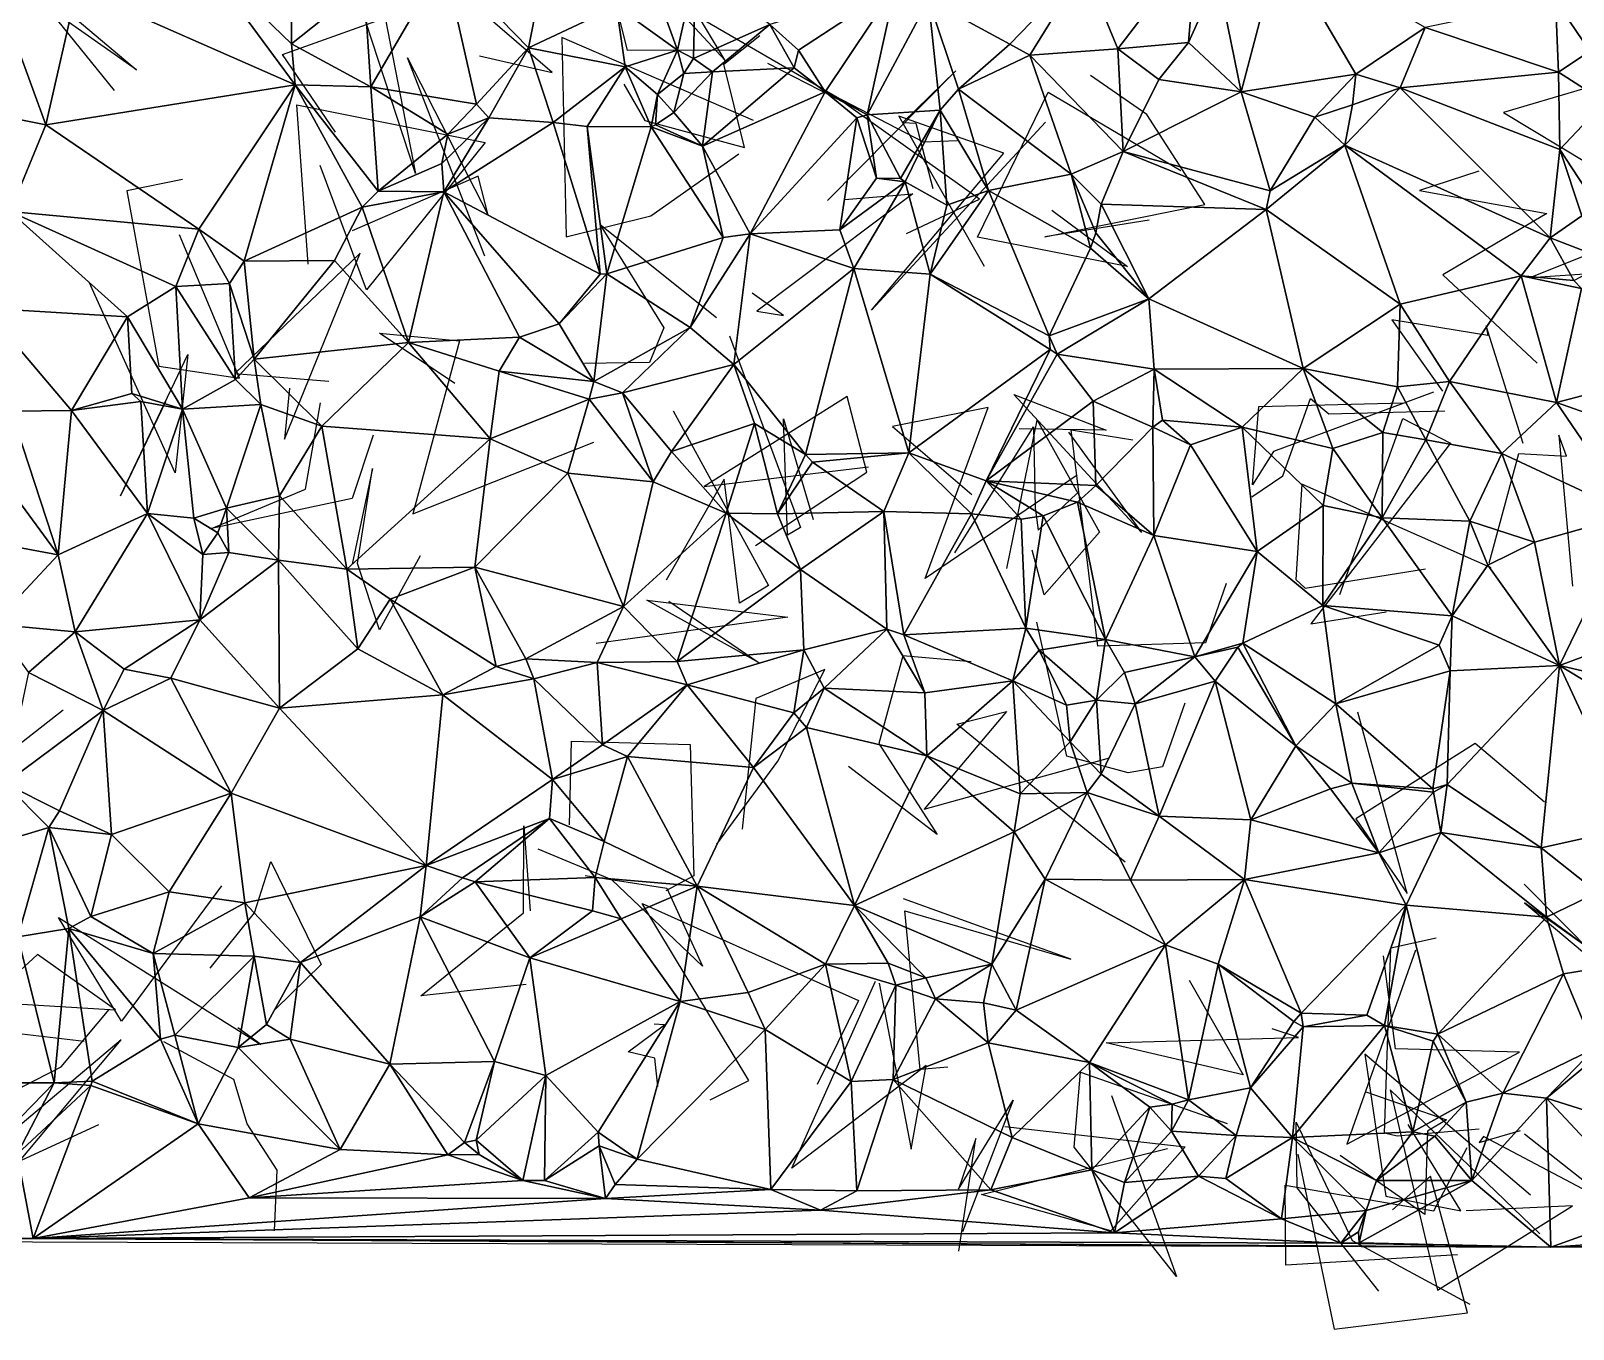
# Model space of a CAD drawing. Header units: metres. Extents: x -15.8 to 15.6, y -15.7 to 15.8.
# Drawn here: x -8.57 to 5.14, y -15.71 to -4.18 of the extents above; entities that cross this region are included whole.
import ezdxf

# ---------------------------------------------------------------- set-up
doc = ezdxf.new("R2010")
doc.units = ezdxf.units.M
doc.layers.add('CRACKS', color=1, linetype='Continuous')
doc.layers.add('STREET_MESH', color=7, linetype='Continuous')

msp = doc.modelspace()

# ---------------------------------------------------------------- linework, layer by layer
at = {"layer": 'CRACKS'}
for points in [[(-4.581, -4.402, 0.1), (-3.934, -4.55, 0.1), (-5.794, -2.948, 0.1), (-4.836, -2.866, 0.1), (-5.565, -2.616, 0.1)], [(-2.263, -4.351, 0.1), (-3.265, -4.356, 0.1), (-3.59, -3.036, 0.1), (-3.656, -3.038, 0.1), (-2.344, -2.654, 0.1)], [(-7.483, -3.136, 0.1), (-8.683, -3.635, 0.1), (-7.626, -4.528, 0.1), (-8.43, -3.965, 0.1), (-7.826, -4.711, 0.1)], [(-5.86, -5.082, 0.1), (-6.33, -4.392, 0.1), (-5.418, -4.064, 0.1), (-5.147, -5.448, 0.1), (-5.7, -3.763, 0.1)], [(-2.021, -4.469, 0.1), (-1.211, -4.883, 0.1), (-2.895, -3.908, 0.1), (-2.397, -4.445, 0.1), (-2.747, -3.86, 0.1)], [(-2.145, -4.978, 0.1), (-3.847, -4.239, 0.1), (-3.809, -6.01, 0.1), (-3.058, -5.823, 0.1), (-2.275, -5.274, 0.1)], [(-3.296, -4.655, 0.1), (-3.111, -4.978, 0.1), (-2.224, -5.218, 0.1), (-2.41, -4.476, 0.1), (-2.088, -4.222, 0.1)], [(-4.533, -6.183, 0.1), (-5.219, -4.419, 0.1), (-4.502, -5.818, 0.1), (-4.592, -5.471, 0.1), (-5.711, -5.957, 0.1)], [(5.709, -4.419, 0.1), (5.22, -4.7, 0.1), (4.52, -4.905, 0.1), (6.009, -5.803, 0.1), (5.979, -4.874, 0.1)], [(-1.487, -5.687, 0.1), (-0.346, -4.535, 0.1), (-0.818, -4.994, 0.1), (-0.704, -5.002, 0.1), (-0.551, -5.582, 0.1)], [(1.372, -5.861, 0.1), (0.445, -6.01, 0.1), (1.865, -5.724, 0.1), (1.35, -4.925, 0.1), (0.849, -4.576, 0.1)], [(-0.785, -5.98, 0.1), (-0.138, -5.677, 0.1), (-1.431, -4.755, 0.1), (-0.638, -5.168, 0.1), (-0.335, -5.155, 0.1)], [(0.507, -5.775, 0.1), (1.179, -6.274, 0.1), (-0.154, -6.012, 0.1), (0.473, -4.726, 0.1), (1.653, -5.421, 0.1)], [(-6.103, -6.252, 0.1), (-6.202, -4.837, 0.1), (-4.53, -5.173, 0.1), (-5.584, -6.481, 0.1), (-5.996, -5.378, 0.1)], [(0.449, -4.993, 0.1), (-1.095, -6.661, 0.1), (0.08, -5.266, 0.1), (-0.853, -4.938, 0.1), (-0.095, -6.272, 0.1)], [(4.299, -5.427, 0.1), (3.773, -5.599, 0.1), (4.904, -5.802, 0.1), (3.98, -6.349, 0.1), (4.819, -7.132, 0.1)], [(-7.219, -5.5, 0.1), (-7.712, -5.601, 0.1), (-7.428, -7.16, 0.1), (-6.711, -7.265, 0.1), (-7.244, -5.992, 0.1)], [(-1.332, -5.679, 0.1), (-0.729, -5.629, 0.1), (-2.114, -6.672, 0.1), (-1.878, -6.71, 0.1), (-2.156, -6.511, 0.1)], [(-2.475, -6.729, 0.1), (-3.506, -5.905, 0.1), (-2.942, -6.82, 0.1), (-3.068, -7.127, 0.1), (-3.646, -7.135, 0.1)], [(6.351, -6.664, 0.1), (5.907, -5.914, 0.1), (4.76, -6.373, 0.1), (5.679, -6.31, 0.1), (5.471, -6.6, 0.1)], [(-6.269, -7.355, 0.1), (-6.313, -7.808, 0.1), (-5.641, -6.156, 0.1), (-6.755, -7.225, 0.1), (-5.919, -7.291, 0.1)], [(-7.37, -7.475, 0.1), (-7.769, -8.312, 0.1), (-7.172, -7.055, 0.1), (-7.284, -8.106, 0.1), (-8.048, -6.412, 0.1)], [(4.693, -7.847, 0.1), (4.364, -6.802, 0.1), (4.38, -6.887, 0.1), (3.527, -6.747, 0.1), (3.977, -7.38, 0.1)], [(-4.8, -7.313, 0.1), (-5.469, -6.865, 0.1), (-4.757, -6.935, 0.1), (-5.171, -8.472, 0.1), (-3.564, -7.835, 0.1)], [(-2.359, -6.891, 0.1), (-1.728, -8.591, 0.1), (-1.844, -8.659, 0.1), (-1.877, -7.627, 0.1), (-1.615, -8.52, 0.1)], [(3.898, -7.389, 0.1), (2.476, -7.917, 0.1), (2.288, -8.214, 0.1), (2.345, -7.516, 0.1), (3.634, -7.486, 0.1)], [(-5.525, -7.772, 0.1), (-5.712, -8.335, 0.1), (-6.961, -8.602, 0.1), (-6.126, -8.252, 0.1), (-5.993, -7.486, 0.1)], [(-2.128, -8.751, 0.1), (-1.137, -8.102, 0.1), (-1.313, -7.428, 0.1), (-2.583, -8.227, 0.1), (-1.124, -8.052, 0.1)], [(0.731, -8.126, 0.1), (-0.619, -9.045, 0.1), (-0.059, -7.525, 0.1), (-0.91, -7.695, 0.1), (-0.205, -8.299, 0.1)], [(0.655, -7.745, 0.1), (1.303, -8.636, 0.1), (0.169, -7.411, 0.1), (0.988, -7.729, 0.1), (0.217, -7.717, 0.1)], [(2.283, -8.319, 0.1), (2.558, -8.132, 0.1), (2.803, -7.445, 0.1), (2.966, -7.583, 0.1), (3.997, -7.556, 0.1)], [(-2.858, -7.555, 0.1), (-2.012, -9.108, 0.1), (-2.27, -9.264, 0.1), (-2.405, -8.163, 0.1), (-2.92, -9.06, 0.1)], [(0.106, -8.957, 0.1), (0.377, -7.638, 0.1), (0.93, -8.634, 0.1), (0.438, -9.19, 0.1), (0.331, -8.794, 0.1)], [(3.064, -9.188, 0.1), (3.625, -7.624, 0.1), (4.049, -7.843, 0.1), (2.806, -9.449, 0.1), (3.477, -9.341, 0.1)], [(-0.356, -8.817, 0.1), (0.342, -7.699, 0.1), (0.357, -8.417, 0.1), (0.384, -8.616, 0.1), (0.728, -8.289, 0.1)], [(2.055, -9.09, 0.1), (1.872, -9.616, 0.1), (0.915, -9.645, 0.1), (0.677, -7.725, 0.1), (1.225, -7.814, 0.1)], [(4.393, -8.908, 0.1), (4.655, -7.936, 0.1), (5.079, -7.959, 0.1), (5.01, -7.773, 0.1), (5.133, -9.112, 0.1)], [(-5.108, -8.843, 0.1), (-5.469, -9.502, 0.1), (-5.664, -8.912, 0.1), (-5.529, -8.069, 0.1), (-5.711, -8.918, 0.1)], [(4.411, -8.951, 0.1), (2.727, -8.207, 0.1), (2.674, -9.055, 0.1), (2.757, -9.131, 0.1), (3.827, -8.959, 0.1)], [(-2.896, -9.246, 0.1), (-2.096, -9.795, 0.1), (-3.093, -9.238, 0.1), (-1.841, -9.389, 0.1), (-3.544, -9.624, 0.1)], [(1.689, -10.153, 0.1), (1.49, -10.717, 0.1), (1.185, -10.771, 0.1), (0.64, -10.623, 0.1), (0.374, -9.433, 0.1)], [(-2.472, -11.404, 0.1), (-1.928, -10.667, 0.1), (-1.512, -9.854, 0.1), (-2.124, -10.112, 0.1), (-2.246, -11.273, 0.1)], [(-0.211, -9.786, 0.1), (-0.818, -9.733, 0.1), (-1.03, -10.512, 0.1), (-0.513, -11.318, 0.1), (-1.301, -10.715, 0.1)], [(-8.661, -10.007, 0.1), (-8.734, -11.124, 0.1), (-8.954, -10.385, 0.1), (-9.401, -11.088, 0.1), (-8.279, -10.211, 0.1)], [(1.158, -11.565, 0.1), (-0.337, -10.34, 0.1), (0.104, -10.227, 0.1), (-0.629, -11.094, 0.1), (1.017, -10.639, 0.1)], [(4.883, -11.031, 0.1), (4.268, -10.511, 0.1), (3.206, -11.179, 0.1), (3.662, -11.842, 0.1), (3.224, -10.232, 0.1)], [(-3.78, -11.232, 0.1), (-3.762, -10.491, 0.1), (-2.708, -10.52, 0.1), (-2.674, -11.687, 0.1), (-2.923, -11.819, 0.1)], [(-4.165, -12.652, 0.1), (-5.101, -12.752, 0.1), (-4.19, -12.016, 0.1), (-4.185, -11.243, 0.1), (-4.129, -11.997, 0.1)], [(-3.64, -11.683, 0.1), (-2.915, -11.797, 0.1), (-2.597, -12.489, 0.1), (-3.403, -11.723, 0.1), (-4.057, -11.449, 0.1)], [(-6.972, -12.508, 0.1), (-6.58, -12.016, 0.1), (-6.434, -11.559, 0.1), (-5.986, -12.475, 0.1), (-6.393, -12.871, 0.1)], [(-6.872, -11.775, 0.1), (-7.76, -12.976, 0.1), (-8.321, -12.056, 0.1), (-6.523, -13.186, 0.1), (-6.728, -13.037, 0.1)], [(5.34, -11.982, 0.1), (5.884, -12.762, 0.1), (4.705, -11.925, 0.1), (5.662, -12.728, 0.1), (4.704, -11.759, 0.1)], [(-0.419, -13.386, 0.1), (-0.663, -13.406, 0.1), (-0.801, -11.997, 0.1), (0.675, -12.427, 0.1), (-0.811, -11.891, 0.1)], [(-2.53, -13.675, 0.1), (-2.185, -13.503, 0.1), (-3.133, -11.931, 0.1), (-1.212, -12.793, 0.1), (-1.58, -13.539, 0.1)], [(4.304, -13.936, 0.1), (3.575, -14, 0.1), (3.463, -13.971, 0.1), (3.518, -12.326, 0.1), (3.92, -12.238, 0.1)], [(-9.139, -12.798, 0.1), (-7.813, -12.876, 0.1), (-8.507, -12.385, 0.1), (-9.203, -13.026, 0.1), (-8.093, -13.156, 0.1)], [(3.736, -12.348, 0.1), (3.127, -14.069, 0.1), (4.662, -13.253, 0.1), (3.56, -13.224, 0.1), (3.454, -12.398, 0.1)], [(-1.027, -12.639, 0.1), (-0.743, -14.114, 0.1), (-0.612, -13.372, 0.1), (-1.804, -14.284, 0.1), (-1.06, -12.621, 0.1)], [(1.727, -12.613, 0.1), (2.207, -13.455, 0.1), (0.988, -13.17, 0.1), (2.697, -13.121, 0.1), (2.464, -13.046, 0.1)], [(-9.165, -14.255, 0.1), (-9.123, -12.991, 0.1), (-8.643, -13.561, 0.1), (-8.298, -13.382, 0.1), (-7.869, -12.873, 0.1)], [(-9.415, -12.962, 0.1), (-8.96, -14.566, 0.1), (-7.763, -13.144, 0.1), (-9.486, -14.596, 0.1), (-7.961, -13.896, 0.1)], [(-2.996, -13.557, 0.1), (-3.023, -13.305, 0.1), (-3.258, -13.251, 0.1), (-2.935, -13.01, 0.1), (-3.027, -13.005, 0.1)], [(-6.4, -14.841, 0.1), (-6.378, -14.302, 0.1), (-6.643, -13.889, 0.1), (-6.762, -13.495, 0.1), (-7.385, -13.161, 0.1)], [(4.759, -14.523, 0.1), (3.288, -13.269, 0.1), (3.473, -14.532, 0.1), (4.141, -14.662, 0.1), (3.671, -13.895, 0.1)], [(1.035, -13.638, 0.1), (1.615, -15.245, 0.1), (0.704, -14.098, 0.1), (0.76, -13.431, 0.1), (2.065, -13.887, 0.1)], [(-0.32, -15.019, 0.1), (-0.168, -14.019, 0.1), (-0.324, -14.469, 0.1), (0.161, -13.678, 0.1), (-0.287, -14.849, 0.1)], [(3.296, -13.605, 0.1), (4.014, -13.855, 0.1), (3.844, -13.954, 0.1), (3.819, -14.696, 0.1), (3.069, -14.17, 0.1)], [(4.841, -14.867, 0.1), (3.513, -13.587, 0.1), (3.934, -15.366, 0.1), (5.131, -14.617, 0.1), (4.188, -14.662, 0.1)], [(0.089, -13.913, 0.1), (1.691, -14.093, 0.1), (1.03, -14.839, 0.1), (-0.12, -14.518, 0.1), (1.533, -14.107, 0.1)], [(3.412, -15.376, 0.1), (2.685, -14.457, 0.1), (2.677, -13.873, 0.1), (3.176, -14.927, 0.1), (4.219, -15.49, 0.1)], [(4.706, -13.978, 0.1), (5.536, -14.633, 0.1), (4.342, -14.003, 0.1), (4.303, -14.055, 0.1), (4.669, -13.948, 0.1)], [(4.109, -15.052, 0.1), (2.586, -15.144, 0.1), (2.578, -14.434, 0.1), (3.9, -14.662, 0.1), (4.196, -14.1, 0.1)], [(2.691, -14.16, 0.1), (3.015, -15.713, 0.1), (4.198, -15.567, 0.1), (3.871, -14.355, 0.1), (3.533, -14.654, 0.1)]]:
    msp.add_polyline3d(points, dxfattribs=at)
at = {"layer": 'STREET_MESH'}
for points in [[(1.792, -3.425), (0.793, -3.614), (1.091, -4.339)], [(1.721, -4.285), (1.792, -3.425), (1.091, -4.339)], [(1.721, -4.285), (1.982, -3.703), (1.792, -3.425)], [(1.982, -3.703), (2.187, -4.722), (2.531, -3.413)], [(2.531, -3.413), (2.187, -4.722), (3.207, -4.565)], [(3.823, -4.152), (2.531, -3.413), (3.207, -4.565)], [(-8.157, -3.805), (-6.216, -4.661), (-7.07, -3.504)], [(-6.216, -4.661), (-6.251, -4.295), (-7.07, -3.504)], [(-6.251, -4.295), (-6.254, -3.844), (-7.07, -3.504)], [(-4.895, -3.563), (-5.605, -3.781), (-5.544, -4.677)], [(-4.607, -4.831), (-4.895, -3.563), (-5.544, -4.677)], [(-4.144, -4.332), (-3.973, -3.463), (-4.895, -3.563)], [(-4.607, -4.831), (-4.144, -4.332), (-4.895, -3.563)], [(-4.144, -4.332), (-3.361, -3.965), (-3.973, -3.463)], [(-2.661, -3.632), (-3.041, -3.74), (-2.821, -4.353)], [(-2.678, -4.426), (-2.661, -3.632), (-2.821, -4.353)], [(-2.661, -3.632), (-2.678, -4.426), (-2.001, -4.123)], [(0.793, -3.614), (-0.589, -3.907), (0.133, -4.299)], [(0.309, -4.398), (0.793, -3.614), (0.133, -4.299)], [(0.793, -3.614), (0.309, -4.398), (1.091, -4.339)], [(-8.157, -3.805), (-8.814, -3.967), (-8.433, -5.015)], [(-8.157, -3.805), (-8.433, -5.015), (-6.216, -4.661)], [(-6.251, -4.295), (-5.605, -3.781), (-6.254, -3.844)], [(-5.605, -3.781), (-6.251, -4.295), (-5.544, -4.677)], [(-3.041, -3.74), (-3.361, -3.965), (-2.821, -4.353)], [(-2.001, -4.123), (-1.744, -4.353), (-0.882, -3.786)], [(-1.744, -4.353), (-1.508, -4.722), (-0.882, -3.786)], [(-1.508, -4.722), (-1.135, -4.926), (-0.882, -3.786)], [(-1.135, -4.926), (-0.589, -3.907), (-0.882, -3.786)], [(1.982, -3.703), (1.721, -4.285), (2.187, -4.722)], [(5.287, -4.362), (5.477, -3.734), (4.98, -3.911)], [(-8.433, -5.015), (-8.814, -3.967), (-8.832, -4.937)], [(-4.144, -4.332), (-3.286, -4.499), (-3.361, -3.965)], [(-3.361, -3.965), (-3.286, -4.499), (-2.821, -4.353)], [(-0.589, -3.907), (-1.135, -4.926), (-0.487, -4.886)], [(-0.323, -4.698), (-0.589, -3.907), (-0.487, -4.886)], [(-0.589, -3.907), (-0.323, -4.698), (0.133, -4.299)], [(5.007, -4.549), (4.98, -3.911), (3.823, -4.152)], [(5.007, -4.549), (5.287, -4.362), (4.98, -3.911)], [(-2.678, -4.426), (-2.509, -4.546), (-2.001, -4.123)], [(-2.001, -4.123), (-2.509, -4.546), (-1.785, -4.51)], [(-1.744, -4.353), (-2.001, -4.123), (-1.785, -4.51)], [(3.602, -4.688), (3.823, -4.152), (3.207, -4.565)], [(3.602, -4.688), (5.007, -4.549), (3.823, -4.152)], [(-6.251, -4.295), (-6.216, -4.661), (-5.544, -4.677)], [(-4.144, -4.332), (-4.607, -4.831), (-4.497, -4.952)], [(-3.924, -4.996), (-4.144, -4.332), (-4.497, -4.952)], [(-3.286, -4.499), (-4.144, -4.332), (-3.924, -4.996)], [(-3.286, -4.499), (-2.997, -4.746), (-2.821, -4.353)], [(-2.997, -4.746), (-2.763, -4.561), (-2.821, -4.353)], [(-2.763, -4.561), (-2.678, -4.426), (-2.821, -4.353)], [(-1.508, -4.722), (-1.744, -4.353), (-1.785, -4.51)], [(-0.323, -4.698), (0.309, -4.398), (0.133, -4.299)], [(0.309, -4.398), (1.139, -5.251), (1.091, -4.339)], [(1.458, -4.612), (1.721, -4.285), (1.091, -4.339)], [(1.139, -5.251), (1.458, -4.612), (1.091, -4.339)], [(1.721, -4.285), (1.458, -4.612), (2.187, -4.722)], [(5.421, -4.811), (5.287, -4.362), (5.007, -4.549)], [(-3.286, -4.499), (-3.924, -4.996), (-3.622, -5.029)], [(-3.053, -5.034), (-3.286, -4.499), (-3.622, -5.029)], [(-3.286, -4.499), (-3.053, -5.034), (-2.997, -4.746)], [(-2.763, -4.561), (-2.509, -4.546), (-2.678, -4.426)], [(-2.598, -5.205), (-1.508, -4.722), (-1.785, -4.51)], [(-2.509, -4.546), (-2.598, -5.205), (-1.785, -4.51)], [(0.679, -5.453), (0.309, -4.398), (-0.323, -4.698)], [(0.309, -4.398), (0.679, -5.453), (1.139, -5.251)], [(-2.854, -4.905), (-2.763, -4.561), (-2.997, -4.746)], [(-2.509, -4.546), (-2.854, -4.905), (-2.598, -5.205)], [(-2.763, -4.561), (-2.854, -4.905), (-2.509, -4.546)], [(2.187, -4.722), (1.458, -4.612), (1.139, -5.251)], [(2.187, -4.722), (2.842, -4.947), (3.207, -4.565)], [(2.842, -4.947), (3.177, -4.839), (3.207, -4.565)], [(3.177, -4.839), (3.602, -4.688), (3.207, -4.565)], [(5.02, -5.236), (5.007, -4.549), (3.602, -4.688)], [(5.421, -4.811), (5.007, -4.549), (5.02, -5.236)], [(-8.433, -5.015), (-7.073, -5.943), (-6.216, -4.661)], [(-7.073, -5.943), (-6.67, -6.227), (-6.216, -4.661)], [(-6.67, -6.227), (-5.622, -5.747), (-6.216, -4.661)], [(-6.216, -4.661), (-5.479, -5.606), (-5.544, -4.677)], [(-5.622, -5.747), (-5.479, -5.606), (-6.216, -4.661)], [(-4.862, -5.097), (-4.607, -4.831), (-5.544, -4.677)], [(-5.479, -5.606), (-4.862, -5.097), (-5.544, -4.677)], [(-3.053, -5.034), (-3.017, -5.017), (-2.997, -4.746)], [(-3.017, -5.017), (-2.854, -4.905), (-2.997, -4.746)], [(-2.175, -5.983), (-1.508, -4.722), (-2.598, -5.205)], [(-1.508, -4.722), (-2.175, -5.983), (-1.228, -4.953)], [(-1.508, -4.722), (-1.228, -4.953), (-1.135, -4.926)], [(-0.058, -5.599), (-0.323, -4.698), (-0.487, -4.886)], [(0.679, -5.453), (-0.323, -4.698), (-0.058, -5.599)], [(2.447, -5.601), (2.187, -4.722), (1.139, -5.251)], [(2.447, -5.601), (2.842, -4.947), (2.187, -4.722)], [(3.177, -4.839), (3.109, -5.197), (3.602, -4.688)], [(3.109, -5.197), (4.933, -6.018), (3.602, -4.688)], [(4.933, -6.018), (5.02, -5.236), (3.602, -4.688)], [(-4.607, -4.831), (-4.862, -5.097), (-4.497, -4.952)], [(-2.854, -4.905), (-3.017, -5.017), (-2.598, -5.205)], [(-1.228, -4.953), (-1.051, -5.49), (-1.135, -4.926)], [(-1.135, -4.926), (-0.839, -5.493), (-0.487, -4.886)], [(-1.051, -5.49), (-0.839, -5.493), (-1.135, -4.926)], [(-0.839, -5.493), (-0.797, -5.523), (-0.487, -4.886)], [(-0.487, -4.886), (-0.797, -5.523), (-0.428, -5.73)], [(-0.058, -5.599), (-0.487, -4.886), (-0.428, -5.73)], [(3.109, -5.197), (3.177, -4.839), (2.842, -4.947)], [(5.419, -5.845), (5.421, -4.811), (5.02, -5.236)], [(-8.749, -5.784), (-8.433, -5.015), (-8.832, -4.937)], [(-7.073, -5.943), (-8.433, -5.015), (-8.749, -5.784)], [(-4.862, -5.097), (-4.913, -5.36), (-4.497, -4.952)], [(-4.913, -5.36), (-4.896, -5.612), (-4.497, -4.952)], [(-4.896, -5.612), (-3.924, -4.996), (-4.497, -4.952)], [(-3.924, -4.996), (-4.896, -5.612), (-3.506, -6.343)], [(-3.924, -4.996), (-3.506, -6.343), (-3.622, -5.029)], [(-3.622, -5.029), (-3.506, -6.343), (-3.447, -6.339)], [(-3.053, -5.034), (-3.622, -5.029), (-3.447, -6.339)], [(-2.413, -6.015), (-3.053, -5.034), (-3.447, -6.339)], [(-3.017, -5.017), (-3.053, -5.034), (-2.598, -5.205)], [(-3.053, -5.034), (-2.413, -6.015), (-2.598, -5.205)], [(-1.228, -4.953), (-2.175, -5.983), (-1.377, -5.948)], [(-1.051, -5.49), (-1.228, -4.953), (-1.377, -5.948)], [(3.109, -5.197), (2.842, -4.947), (2.447, -5.601)], [(-4.913, -5.36), (-4.862, -5.097), (-5.479, -5.606)], [(-2.413, -6.015), (-2.175, -5.983), (-2.598, -5.205)], [(3.109, -5.197), (2.41, -5.767), (3.601, -6.608)], [(3.109, -5.197), (2.447, -5.601), (2.41, -5.767)], [(4.677, -6.356), (3.109, -5.197), (3.601, -6.608)], [(4.933, -6.018), (3.109, -5.197), (4.677, -6.356)], [(0.679, -5.453), (0.943, -5.72), (1.139, -5.251)], [(0.943, -5.72), (2.41, -5.767), (1.139, -5.251)], [(2.41, -5.767), (2.447, -5.601), (1.139, -5.251)], [(4.933, -6.018), (5.214, -5.825), (5.02, -5.236)], [(5.214, -5.825), (5.419, -5.845), (5.02, -5.236)], [(-4.896, -5.612), (-4.913, -5.36), (-5.479, -5.606)], [(0.849, -6.11), (0.679, -5.453), (-0.058, -5.599)], [(0.898, -5.974), (0.679, -5.453), (0.849, -6.11)], [(0.898, -5.974), (0.943, -5.72), (0.679, -5.453)], [(-5.622, -5.747), (-4.896, -5.612), (-5.479, -5.606)], [(-5.21, -6.95), (-4.896, -5.612), (-5.622, -5.747)], [(-4.896, -5.612), (-5.21, -6.95), (-4.224, -6.903)], [(-3.506, -6.343), (-4.896, -5.612), (-3.872, -6.782)], [(-4.896, -5.612), (-4.224, -6.903), (-3.872, -6.782)], [(-0.797, -5.523), (-1.051, -5.49), (-1.377, -5.948)], [(-1.252, -6.293), (-0.797, -5.523), (-1.377, -5.948)], [(-0.797, -5.523), (-1.252, -6.293), (-0.575, -6.341)], [(-0.797, -5.523), (-0.839, -5.493), (-1.051, -5.49)], [(-0.797, -5.523), (-0.575, -6.341), (-0.428, -5.73)], [(-0.575, -6.341), (-0.058, -5.599), (-0.428, -5.73)], [(0.481, -6.889), (-0.058, -5.599), (-0.575, -6.341)], [(0.481, -6.889), (0.849, -6.11), (-0.058, -5.599)], [(-5.622, -5.747), (-6.67, -6.227), (-5.867, -6.22)], [(-5.21, -6.95), (-5.622, -5.747), (-5.867, -6.22)], [(0.943, -5.72), (0.898, -5.974), (1.368, -6.56)], [(2.41, -5.767), (0.943, -5.72), (1.368, -6.56)], [(-8.977, -6.645), (-7.706, -6.721), (-8.749, -5.784)], [(-7.279, -6.451), (-7.073, -5.943), (-8.749, -5.784)], [(-7.706, -6.721), (-7.279, -6.451), (-8.749, -5.784)], [(2.738, -7.179), (2.41, -5.767), (1.368, -6.56)], [(2.41, -5.767), (2.738, -7.179), (3.601, -6.608)], [(5.474, -6.227), (5.214, -5.825), (4.933, -6.018)], [(-7.279, -6.451), (-6.802, -6.425), (-7.073, -5.943)], [(-6.802, -6.425), (-6.67, -6.227), (-7.073, -5.943)], [(-2.707, -6.816), (-2.413, -6.015), (-3.447, -6.339)], [(-2.707, -6.816), (-2.175, -5.983), (-2.413, -6.015)], [(-2.707, -6.816), (-2.32, -7.144), (-2.175, -5.983)], [(-2.175, -5.983), (-2.32, -7.144), (-1.252, -6.293)], [(-2.175, -5.983), (-1.252, -6.293), (-1.377, -5.948)], [(0.898, -5.974), (0.849, -6.11), (1.368, -6.56)], [(5.143, -6.399), (4.933, -6.018), (4.677, -6.356)], [(5.143, -6.399), (5.474, -6.227), (4.933, -6.018)], [(0.849, -6.11), (0.481, -6.889), (1.368, -6.56)], [(-6.67, -6.227), (-6.802, -6.425), (-6.583, -7.097)], [(-6.67, -6.227), (-6.583, -7.097), (-5.867, -6.22)], [(-6.583, -7.097), (-5.21, -6.95), (-5.867, -6.22)], [(-2.32, -7.144), (-1.684, -7.944), (-1.252, -6.293)], [(-1.684, -7.944), (-0.766, -7.929), (-1.252, -6.293)], [(-1.252, -6.293), (-0.766, -7.929), (-0.575, -6.341)], [(-6.802, -6.425), (-7.279, -6.451), (-6.749, -7.278)], [(-6.802, -6.425), (-6.749, -7.278), (-6.583, -7.097)], [(-3.506, -6.343), (-3.872, -6.782), (-3.447, -6.339)], [(-3.872, -6.782), (-3.563, -7.296), (-3.447, -6.339)], [(-3.563, -7.296), (-2.707, -6.816), (-3.447, -6.339)], [(-0.766, -7.929), (0.49, -7.012), (-0.575, -6.341)], [(0.49, -7.012), (0.481, -6.889), (-0.575, -6.341)], [(4.04, -7.296), (4.677, -6.356), (3.601, -6.608)], [(4.677, -6.356), (4.04, -7.296), (4.99, -7.482)], [(5.212, -6.468), (4.677, -6.356), (4.99, -7.482)], [(5.212, -6.468), (5.143, -6.399), (4.677, -6.356)], [(-7.279, -6.451), (-7.706, -6.721), (-7.219, -7.54)], [(-6.749, -7.278), (-7.279, -6.451), (-7.219, -7.54)], [(0.481, -6.889), (0.554, -7.052), (1.368, -6.56)], [(0.554, -7.052), (1.416, -7.186), (1.368, -6.56)], [(1.416, -7.186), (2.738, -7.179), (1.368, -6.56)], [(5.947, -7.229), (5.212, -6.468), (4.99, -7.482)], [(-8.204, -7.554), (-8.977, -6.645), (-8.741, -7.558)], [(-8.204, -7.554), (-7.706, -6.721), (-8.977, -6.645)], [(2.738, -7.179), (3.578, -7.343), (3.601, -6.608)], [(3.578, -7.343), (4.04, -7.296), (3.601, -6.608)], [(-7.706, -6.721), (-8.204, -7.554), (-7.668, -7.403)], [(-7.219, -7.54), (-7.706, -6.721), (-7.668, -7.403)], [(-4.224, -6.903), (-3.563, -7.296), (-3.872, -6.782)], [(-2.707, -6.816), (-3.563, -7.296), (-3.308, -7.397)], [(-2.32, -7.144), (-2.707, -6.816), (-3.308, -7.397)], [(-5.21, -6.95), (-6.583, -7.097), (-5.982, -7.693)], [(-4.486, -7.806), (-5.21, -6.95), (-5.982, -7.693)], [(-4.224, -6.903), (-5.21, -6.95), (-4.405, -7.203)], [(-5.21, -6.95), (-4.486, -7.806), (-4.405, -7.203)], [(-3.563, -7.296), (-4.224, -6.903), (-4.405, -7.203)], [(0.481, -6.889), (0.49, -7.012), (0.554, -7.052)], [(-6.583, -7.097), (-6.749, -7.278), (-6.524, -7.501)], [(-6.583, -7.097), (-6.524, -7.501), (-5.982, -7.693)], [(0.49, -7.012), (-0.766, -7.929), (-0.077, -8.177)], [(0.554, -7.052), (0.49, -7.012), (-0.077, -8.177)], [(0.873, -7.469), (0.554, -7.052), (-0.077, -8.177)], [(0.873, -7.469), (1.416, -7.186), (0.554, -7.052)], [(-4.486, -7.806), (-3.606, -7.453), (-4.405, -7.203)], [(-3.606, -7.453), (-3.563, -7.296), (-4.405, -7.203)], [(-2.873, -7.918), (-2.32, -7.144), (-3.308, -7.397)], [(-2.32, -7.144), (-2.873, -7.918), (-2.137, -7.669)], [(-1.684, -7.944), (-2.32, -7.144), (-2.137, -7.669)], [(1.416, -7.186), (0.873, -7.469), (1.404, -7.701)], [(1.489, -7.639), (1.416, -7.186), (1.404, -7.701)], [(2.738, -7.179), (1.416, -7.186), (2.197, -7.7)], [(1.416, -7.186), (1.489, -7.639), (2.197, -7.7)], [(3.003, -7.892), (2.738, -7.179), (2.197, -7.7)], [(3.447, -7.749), (2.738, -7.179), (3.003, -7.892)], [(3.578, -7.343), (2.738, -7.179), (3.447, -7.749)], [(5.763, -7.754), (5.947, -7.229), (4.99, -7.482)], [(-6.749, -7.278), (-7.219, -7.54), (-6.524, -7.501)], [(-3.563, -7.296), (-3.606, -7.453), (-3.308, -7.397)], [(-3.308, -7.397), (-3.606, -7.453), (-3.035, -8.188)], [(-2.873, -7.918), (-3.308, -7.397), (-3.035, -8.188)], [(3.578, -7.343), (3.447, -7.749), (3.83, -7.815)], [(4.04, -7.296), (3.578, -7.343), (3.83, -7.815)], [(4.505, -7.935), (4.04, -7.296), (3.83, -7.815)], [(4.04, -7.296), (4.505, -7.935), (4.99, -7.482)], [(-8.204, -7.554), (-7.589, -7.472), (-7.668, -7.403)], [(-7.531, -8.467), (-7.589, -7.472), (-8.204, -7.554)], [(-7.589, -7.472), (-7.219, -7.54), (-7.668, -7.403)], [(-7.589, -7.472), (-7.531, -8.467), (-7.219, -7.54)], [(-7.219, -7.54), (-6.829, -8.42), (-6.524, -7.501)], [(-6.829, -8.42), (-6.356, -8.312), (-6.524, -7.501)], [(-6.524, -7.501), (-6.356, -8.312), (-5.982, -7.693)], [(-3.606, -7.453), (-4.486, -7.806), (-3.795, -8.111)], [(-3.035, -8.188), (-3.606, -7.453), (-3.795, -8.111)], [(0.873, -7.469), (-0.077, -8.177), (0.896, -8.22)], [(1.404, -7.701), (0.873, -7.469), (0.896, -8.22)], [(4.505, -7.935), (5.667, -8.477), (4.99, -7.482)], [(5.667, -8.477), (5.763, -7.754), (4.99, -7.482)], [(-9.109, -7.77), (-8.323, -8.834), (-8.741, -7.558)], [(-8.323, -8.834), (-8.204, -7.554), (-8.741, -7.558)], [(-8.323, -8.834), (-7.531, -8.467), (-8.204, -7.554)], [(-7.531, -8.467), (-7.118, -8.508), (-7.219, -7.54)], [(-7.118, -8.508), (-6.829, -8.42), (-7.219, -7.54)], [(-2.873, -7.918), (-2.387, -8.466), (-2.137, -7.669)], [(-2.387, -8.466), (-1.933, -8.47), (-2.137, -7.669)], [(-1.933, -8.47), (-1.684, -7.944), (-2.137, -7.669)], [(1.489, -7.639), (1.404, -7.701), (1.738, -7.857)], [(1.489, -7.639), (1.738, -7.857), (2.197, -7.7)], [(-8.323, -8.834), (-9.109, -7.77), (-9.121, -8.687)], [(-6.356, -8.312), (-5.759, -8.963), (-5.982, -7.693)], [(-5.759, -8.963), (-4.486, -7.806), (-5.982, -7.693)], [(-4.486, -7.806), (-5.759, -8.963), (-4.62, -8.944)], [(-4.486, -7.806), (-4.62, -8.944), (-3.795, -8.111)], [(1.412, -8.662), (1.404, -7.701), (0.896, -8.22)], [(1.738, -7.857), (1.404, -7.701), (1.412, -8.662)], [(2.197, -7.7), (1.738, -7.857), (2.33, -8.805)], [(2.917, -8.397), (2.197, -7.7), (2.33, -8.805)], [(2.917, -8.397), (3.003, -7.892), (2.197, -7.7)], [(3.447, -7.749), (3.003, -7.892), (3.442, -8.506)], [(3.83, -7.815), (3.447, -7.749), (3.442, -8.506)], [(-2.387, -8.466), (-2.873, -7.918), (-3.035, -8.188)], [(-1.933, -8.47), (-1.622, -8.013), (-1.684, -7.944)], [(-1.684, -7.944), (-1.622, -8.013), (-0.766, -7.929)], [(-1.622, -8.013), (-0.986, -8.451), (-0.766, -7.929)], [(-0.766, -7.929), (-0.986, -8.451), (-0.209, -8.47)], [(-0.077, -8.177), (-0.766, -7.929), (-0.209, -8.47)], [(1.738, -7.857), (1.412, -8.662), (2.33, -8.805)], [(3.003, -7.892), (2.917, -8.397), (3.442, -8.506)], [(4.219, -8.535), (3.83, -7.815), (3.442, -8.506)], [(4.219, -8.535), (4.505, -7.935), (3.83, -7.815)], [(4.505, -7.935), (4.219, -8.535), (4.794, -8.724)], [(5.667, -8.477), (4.505, -7.935), (4.794, -8.724)], [(-1.622, -8.013), (-1.933, -8.47), (-0.986, -8.451)], [(-4.62, -8.944), (-3.301, -9.294), (-3.795, -8.111)], [(-3.301, -9.294), (-3.035, -8.188), (-3.795, -8.111)], [(-3.301, -9.294), (-2.387, -8.466), (-3.035, -8.188)], [(0.232, -8.518), (-0.077, -8.177), (-0.209, -8.47)], [(-0.077, -8.177), (0.232, -8.518), (0.43, -8.489)], [(-0.077, -8.177), (0.733, -8.367), (0.896, -8.22)], [(0.733, -8.367), (-0.077, -8.177), (0.43, -8.489)], [(0.733, -8.367), (1.412, -8.662), (0.896, -8.22)], [(-6.356, -8.312), (-6.829, -8.42), (-6.366, -8.881)], [(-5.759, -8.963), (-6.356, -8.312), (-6.366, -8.881)], [(-7.531, -8.467), (-8.323, -8.834), (-8.173, -9.52)], [(-7.064, -9.413), (-7.531, -8.467), (-8.173, -9.52)], [(-7.037, -8.831), (-7.118, -8.508), (-7.531, -8.467)], [(-7.064, -9.413), (-7.037, -8.831), (-7.531, -8.467)], [(-7.118, -8.508), (-6.905, -8.64), (-6.829, -8.42)], [(-6.905, -8.64), (-6.806, -8.815), (-6.829, -8.42)], [(-6.829, -8.42), (-6.806, -8.815), (-6.366, -8.881)], [(-2.823, -9.783), (-2.387, -8.466), (-3.301, -9.294)], [(-2.387, -8.466), (-2.823, -9.783), (-1.728, -8.966)], [(-1.933, -8.47), (-2.387, -8.466), (-1.728, -8.966)], [(-0.986, -8.451), (-1.933, -8.47), (-1.728, -8.966)], [(-0.986, -8.451), (-1.728, -8.966), (-0.961, -9.494)], [(-0.986, -8.451), (-0.809, -9.547), (-0.209, -8.47)], [(-0.809, -9.547), (-0.986, -8.451), (-0.961, -9.494)], [(-0.809, -9.547), (0.276, -9.485), (-0.209, -8.47)], [(0.276, -9.485), (0.232, -8.518), (-0.209, -8.47)], [(0.43, -8.489), (0.232, -8.518), (0.276, -9.485)], [(0.984, -9.587), (0.43, -8.489), (0.276, -9.485)], [(0.984, -9.587), (0.733, -8.367), (0.43, -8.489)], [(0.733, -8.367), (0.984, -9.587), (1.412, -8.662)], [(2.915, -9.286), (2.917, -8.397), (2.33, -8.805)], [(2.917, -8.397), (2.915, -9.286), (3.442, -8.506)], [(5.016, -9.818), (5.667, -8.477), (4.794, -8.724)], [(5.016, -9.818), (6.158, -9.395), (5.667, -8.477)], [(-7.037, -8.831), (-6.905, -8.64), (-7.118, -8.508)], [(2.915, -9.286), (4.064, -9.377), (3.442, -8.506)], [(4.064, -9.377), (4.219, -8.535), (3.442, -8.506)], [(4.379, -8.928), (4.219, -8.535), (4.064, -9.377)], [(4.219, -8.535), (4.379, -8.928), (4.794, -8.724)], [(-8.901, -9.452), (-8.323, -8.834), (-9.121, -8.687)], [(-6.905, -8.64), (-7.037, -8.831), (-6.806, -8.815)], [(0.984, -9.587), (1.776, -9.742), (1.412, -8.662)], [(1.412, -8.662), (1.776, -9.742), (2.33, -8.805)], [(4.379, -8.928), (5.016, -9.818), (4.794, -8.724)], [(-8.323, -8.834), (-8.901, -9.452), (-8.173, -9.52)], [(-6.806, -8.815), (-7.064, -9.413), (-6.366, -8.881)], [(-6.806, -8.815), (-7.037, -8.831), (-7.064, -9.413)], [(-6.366, -8.881), (-7.064, -9.413), (-6.357, -10.197)], [(-5.66, -9.67), (-6.366, -8.881), (-6.357, -10.197)], [(-5.66, -9.67), (-5.759, -8.963), (-6.366, -8.881)], [(1.776, -9.742), (2.204, -9.619), (2.33, -8.805)], [(2.204, -9.619), (2.915, -9.286), (2.33, -8.805)], [(-4.62, -8.944), (-5.759, -8.963), (-5.372, -9.229)], [(-5.759, -8.963), (-5.66, -9.67), (-5.372, -9.229)], [(-4.431, -9.827), (-4.62, -8.944), (-5.372, -9.229)], [(-4.431, -9.827), (-4.168, -9.759), (-4.62, -8.944)], [(-4.168, -9.759), (-3.301, -9.294), (-4.62, -8.944)], [(-1.728, -8.966), (-2.823, -9.783), (-1.697, -9.678)], [(-0.961, -9.494), (-1.728, -8.966), (-1.697, -9.678)], [(5.016, -9.818), (4.379, -8.928), (4.064, -9.377)], [(-5.66, -9.67), (-4.906, -10.08), (-5.372, -9.229)], [(-4.906, -10.08), (-4.431, -9.827), (-5.372, -9.229)], [(-3.301, -9.294), (-4.168, -9.759), (-3.533, -9.791)], [(-2.823, -9.783), (-3.301, -9.294), (-3.533, -9.791)], [(3.028, -10.16), (2.915, -9.286), (2.204, -9.619)], [(3.947, -9.636), (2.915, -9.286), (3.028, -10.16)], [(2.915, -9.286), (3.947, -9.636), (4.064, -9.377)], [(-8.173, -9.52), (-8.901, -9.452), (-8.588, -9.88)], [(-7.738, -9.851), (-7.064, -9.413), (-8.173, -9.52)], [(-7.064, -9.413), (-7.738, -9.851), (-7.322, -9.931)], [(-7.064, -9.413), (-7.322, -9.931), (-6.357, -10.197)], [(4.064, -9.377), (3.947, -9.636), (4.045, -9.864)], [(5.016, -9.818), (4.064, -9.377), (4.045, -9.864)], [(6.348, -10.127), (6.158, -9.395), (5.016, -9.818)], [(-7.924, -10.217), (-8.173, -9.52), (-8.588, -9.88)], [(-7.924, -10.217), (-7.738, -9.851), (-8.173, -9.52)], [(-1.516, -10.019), (-0.961, -9.494), (-1.697, -9.678)], [(-1.516, -10.019), (-0.624, -10.06), (-0.961, -9.494)], [(-0.624, -10.06), (-0.809, -9.547), (-0.961, -9.494)], [(-0.809, -9.547), (0.158, -9.954), (0.276, -9.485)], [(-0.809, -9.547), (-0.624, -10.06), (0.158, -9.954)], [(0.158, -9.954), (0.394, -9.683), (0.276, -9.485)], [(0.394, -9.683), (0.984, -9.587), (0.276, -9.485)], [(0.904, -10.125), (0.984, -9.587), (0.394, -9.683)], [(0.984, -9.587), (0.904, -10.125), (1.151, -9.88)], [(1.776, -9.742), (0.984, -9.587), (1.151, -9.88)], [(-4.906, -10.08), (-5.66, -9.67), (-6.357, -10.197)], [(-2.823, -9.783), (-2.734, -9.991), (-1.697, -9.678)], [(-2.734, -9.991), (-1.786, -10.239), (-1.697, -9.678)], [(-1.786, -10.239), (-1.516, -10.019), (-1.697, -9.678)], [(0.635, -10.171), (0.394, -9.683), (0.158, -9.954)], [(0.635, -10.171), (0.904, -10.125), (0.394, -9.683)], [(2.204, -9.619), (1.776, -9.742), (2.159, -9.654)], [(1.776, -9.742), (1.956, -9.958), (2.159, -9.654)], [(2.159, -9.654), (1.956, -9.958), (2.674, -10.532)], [(2.204, -9.619), (2.159, -9.654), (2.674, -10.532)], [(3.028, -10.16), (2.204, -9.619), (2.674, -10.532)], [(3.947, -9.636), (3.028, -10.16), (4.045, -9.864)], [(-7.738, -9.851), (-7.924, -10.217), (-7.322, -9.931)], [(-4.906, -10.08), (-4.096, -9.936), (-4.431, -9.827)], [(-4.096, -9.936), (-4.168, -9.759), (-4.431, -9.827)], [(-4.168, -9.759), (-4.096, -9.936), (-3.533, -9.791)], [(-4.096, -9.936), (-3.488, -10.522), (-3.533, -9.791)], [(-2.734, -9.991), (-2.823, -9.783), (-3.533, -9.791)], [(-3.488, -10.522), (-2.734, -9.991), (-3.533, -9.791)], [(1.245, -10.159), (1.776, -9.742), (1.151, -9.88)], [(1.776, -9.742), (1.245, -10.159), (1.956, -9.958)], [(3.028, -10.16), (3.891, -10.913), (4.045, -9.864)], [(3.891, -10.913), (4.019, -10.874), (4.045, -9.864)], [(4.019, -10.874), (5.016, -9.818), (4.045, -9.864)], [(4.019, -10.874), (4.855, -11.439), (5.016, -9.818)], [(4.855, -11.439), (5.682, -11.253), (5.016, -9.818)], [(6.242, -10.561), (6.348, -10.127), (5.016, -9.818)], [(5.682, -11.253), (6.242, -10.561), (5.016, -9.818)], [(-8.795, -10.866), (-7.924, -10.217), (-8.588, -9.88)], [(-7.924, -10.217), (-6.787, -10.952), (-7.322, -9.931)], [(-7.322, -9.931), (-6.787, -10.952), (-6.357, -10.197)], [(-4.096, -9.936), (-4.906, -10.08), (-3.931, -10.832)], [(-3.488, -10.522), (-4.096, -9.936), (-3.931, -10.832)], [(-2.734, -9.991), (-3.488, -10.522), (-3.265, -10.627)], [(-2.145, -10.723), (-2.734, -9.991), (-3.265, -10.627)], [(-2.145, -10.723), (-1.786, -10.239), (-2.734, -9.991)], [(0.158, -9.954), (-0.624, -10.06), (-0.604, -10.62)], [(0.224, -10.959), (0.158, -9.954), (-0.604, -10.62)], [(0.224, -10.959), (0.67, -10.495), (0.158, -9.954)], [(0.67, -10.495), (0.635, -10.171), (0.158, -9.954)], [(0.904, -10.125), (1.245, -10.159), (1.151, -9.88)], [(1.956, -9.958), (1.245, -10.159), (1.461, -11.156)], [(2.273, -11.188), (1.956, -9.958), (1.461, -11.156)], [(1.956, -9.958), (2.273, -11.188), (2.674, -10.532)], [(-5.053, -11.594), (-4.906, -10.08), (-6.357, -10.197)], [(-3.931, -10.832), (-4.906, -10.08), (-5.053, -11.594)], [(-1.675, -10.368), (-1.516, -10.019), (-1.786, -10.239)], [(-1.516, -10.019), (-1.675, -10.368), (-0.604, -10.62)], [(-0.624, -10.06), (-1.516, -10.019), (-0.604, -10.62)], [(0.904, -10.125), (0.635, -10.171), (0.67, -10.495)], [(0.904, -10.125), (0.67, -10.495), (0.943, -10.782)], [(1.245, -10.159), (0.904, -10.125), (0.943, -10.782)], [(-7.924, -10.217), (-8.795, -10.866), (-8.312, -11.108)], [(-7.849, -11.319), (-7.924, -10.217), (-8.312, -11.108)], [(-7.924, -10.217), (-7.849, -11.319), (-6.787, -10.952)], [(-6.787, -10.952), (-5.053, -11.594), (-6.357, -10.197)], [(-1.675, -10.368), (-1.786, -10.239), (-2.145, -10.723)], [(1.245, -10.159), (0.943, -10.782), (1.461, -11.156)], [(3.173, -10.863), (3.028, -10.16), (2.674, -10.532)], [(3.028, -10.16), (3.173, -10.863), (3.891, -10.913)], [(-1.247, -11.95), (-1.675, -10.368), (-2.145, -10.723)], [(-1.675, -10.368), (-1.247, -11.95), (-0.604, -10.62)], [(-3.488, -10.522), (-3.931, -10.832), (-3.265, -10.627)], [(0.67, -10.495), (0.224, -10.959), (0.819, -10.946)], [(0.943, -10.782), (0.67, -10.495), (0.819, -10.946)], [(2.273, -11.188), (2.982, -10.914), (2.674, -10.532)], [(2.982, -10.914), (3.173, -10.863), (2.674, -10.532)], [(-3.931, -10.832), (-3.472, -11.38), (-3.265, -10.627)], [(-3.265, -10.627), (-3.472, -11.38), (-2.645, -11.779)], [(-2.145, -10.723), (-3.265, -10.627), (-2.645, -11.779)], [(-1.247, -11.95), (0.171, -11.296), (-0.604, -10.62)], [(0.171, -11.296), (0.224, -10.959), (-0.604, -10.62)], [(-1.247, -11.95), (-2.145, -10.723), (-2.645, -11.779)], [(1.461, -11.156), (0.943, -10.782), (0.819, -10.946)], [(-9.236, -11.505), (-8.406, -11.256), (-8.795, -10.866)], [(-8.795, -10.866), (-8.406, -11.256), (-8.312, -11.108)], [(-6.787, -10.952), (-7.849, -11.319), (-7.338, -11.828)], [(-6.666, -11.927), (-6.787, -10.952), (-7.338, -11.828)], [(-5.053, -11.594), (-6.787, -10.952), (-6.666, -11.927)], [(-3.959, -11.177), (-3.931, -10.832), (-5.053, -11.594)], [(-3.472, -11.38), (-3.931, -10.832), (-3.959, -11.177)], [(0.171, -11.296), (0.446, -11.715), (0.819, -10.946)], [(0.224, -10.959), (0.171, -11.296), (0.819, -10.946)], [(0.446, -11.715), (1.204, -11.726), (0.819, -10.946)], [(1.204, -11.726), (1.461, -11.156), (0.819, -10.946)], [(3.412, -11.481), (2.982, -10.914), (2.273, -11.188)], [(3.173, -10.863), (2.982, -10.914), (3.412, -11.481)], [(3.173, -10.863), (3.412, -11.481), (3.897, -10.943)], [(3.173, -10.863), (3.897, -10.943), (3.891, -10.913)], [(3.897, -10.943), (3.412, -11.481), (3.963, -11.301)], [(3.897, -10.943), (4.019, -10.874), (3.891, -10.913)], [(4.019, -10.874), (3.897, -10.943), (3.963, -11.301)], [(4.855, -11.439), (4.019, -10.874), (3.963, -11.301)], [(-8.406, -11.256), (-7.849, -11.319), (-8.312, -11.108)], [(-4.731, -11.705), (-3.959, -11.177), (-5.053, -11.594)], [(-4.731, -11.705), (-4.617, -11.741), (-3.959, -11.177)], [(-4.617, -11.741), (-3.553, -11.702), (-3.959, -11.177)], [(-3.553, -11.702), (-3.472, -11.38), (-3.959, -11.177)], [(1.204, -11.726), (2.217, -11.719), (1.461, -11.156)], [(2.217, -11.719), (2.273, -11.188), (1.461, -11.156)], [(3.412, -11.481), (2.273, -11.188), (2.217, -11.719)], [(-8.406, -11.256), (-9.236, -11.505), (-8.682, -12.228)], [(-8.229, -12.154), (-8.406, -11.256), (-8.682, -12.228)], [(-8.033, -12.049), (-8.406, -11.256), (-8.229, -12.154)], [(-7.849, -11.319), (-8.406, -11.256), (-8.033, -12.049)], [(-7.849, -11.319), (-8.033, -12.049), (-7.338, -11.828)], [(0.171, -11.296), (-1.247, -11.95), (-0.027, -12.47)], [(0.446, -11.715), (0.171, -11.296), (-0.027, -12.47)], [(3.412, -11.481), (3.655, -11.947), (3.963, -11.301)], [(3.655, -11.947), (4.902, -12.054), (3.963, -11.301)], [(4.902, -12.054), (4.855, -11.439), (3.963, -11.301)], [(5.682, -11.253), (4.855, -11.439), (5.354, -11.833)], [(-3.472, -11.38), (-3.553, -11.702), (-2.645, -11.779)], [(3.655, -11.947), (3.412, -11.481), (2.217, -11.719)], [(5.354, -11.833), (4.855, -11.439), (4.902, -12.054)], [(-6.169, -12.455), (-5.053, -11.594), (-6.666, -11.927)], [(-6.169, -12.455), (-5.108, -12.051), (-5.053, -11.594)], [(-5.108, -12.051), (-4.731, -11.705), (-5.053, -11.594)], [(-4.617, -11.741), (-4.731, -11.705), (-5.108, -12.051)], [(-4.617, -11.741), (-5.108, -12.051), (-4.133, -12.415)], [(-3.553, -11.702), (-4.617, -11.741), (-3.575, -11.996)], [(-4.617, -11.741), (-4.133, -12.415), (-3.575, -11.996)], [(-3.321, -12.069), (-3.553, -11.702), (-3.575, -11.996)], [(-3.553, -11.702), (-3.321, -12.069), (-2.645, -11.779)], [(-3.321, -12.069), (-2.797, -12.802), (-2.645, -11.779)], [(-2.797, -12.802), (-2.191, -12.724), (-2.645, -11.779)], [(-2.191, -12.724), (-1.504, -12.472), (-2.645, -11.779)], [(-1.504, -12.472), (-1.247, -11.95), (-2.645, -11.779)], [(0.188, -12.88), (0.446, -11.715), (-0.027, -12.47)], [(0.446, -11.715), (0.188, -12.88), (1.516, -12.299)], [(1.204, -11.726), (0.446, -11.715), (1.516, -12.299)], [(2.217, -11.719), (1.204, -11.726), (1.516, -12.299)], [(1.984, -12.471), (2.217, -11.719), (1.516, -12.299)], [(2.72, -12.907), (2.217, -11.719), (1.984, -12.471)], [(2.72, -12.907), (3.655, -11.947), (2.217, -11.719)], [(-8.033, -12.049), (-7.478, -12.376), (-7.338, -11.828)], [(-7.478, -12.376), (-6.666, -11.927), (-7.338, -11.828)], [(5.354, -11.833), (4.902, -12.054), (5.491, -12.486)], [(-7.478, -12.376), (-8.033, -12.049), (-8.229, -12.154)], [(-6.666, -11.927), (-7.478, -12.376), (-6.582, -12.4)], [(-6.169, -12.455), (-6.666, -11.927), (-6.582, -12.4)], [(-5.108, -12.051), (-6.169, -12.455), (-5.377, -13.36)], [(-4.445, -13.335), (-5.108, -12.051), (-5.377, -13.36)], [(-5.108, -12.051), (-4.445, -13.335), (-4.133, -12.415)], [(-4.133, -12.415), (-3.321, -12.069), (-3.575, -11.996)], [(-0.948, -12.462), (-1.247, -11.95), (-1.504, -12.472)], [(-1.247, -11.95), (-0.615, -12.591), (-0.027, -12.47)], [(-0.948, -12.462), (-0.615, -12.591), (-1.247, -11.95)], [(3.655, -11.947), (2.72, -12.907), (3.306, -12.925)], [(3.462, -13.015), (3.655, -11.947), (3.306, -12.925)], [(3.655, -11.947), (3.462, -13.015), (3.935, -13.092)], [(4.902, -12.054), (3.655, -11.947), (3.935, -13.092)], [(5.051, -12.557), (4.902, -12.054), (3.935, -13.092)], [(5.491, -12.486), (4.902, -12.054), (5.051, -12.557)], [(-8.359, -13.524), (-8.229, -12.154), (-8.682, -12.228)], [(-8.229, -12.154), (-8.359, -13.524), (-8.022, -13.509)], [(-7.415, -13.137), (-8.229, -12.154), (-8.022, -13.509)], [(-7.415, -13.137), (-7.478, -12.376), (-8.229, -12.154)], [(-3.321, -12.069), (-4.133, -12.415), (-2.797, -12.802)], [(-9.397, -13.525), (-8.359, -13.524), (-8.682, -12.228)], [(0.188, -12.88), (0.842, -13.345), (1.516, -12.299)], [(0.842, -13.345), (1.72, -13.677), (1.516, -12.299)], [(1.72, -13.677), (1.984, -12.471), (1.516, -12.299)], [(-7.478, -12.376), (-7.286, -13.101), (-6.582, -12.4)], [(-7.415, -13.137), (-7.286, -13.101), (-7.478, -12.376)], [(-7.286, -13.101), (-6.725, -13.212), (-6.582, -12.4)], [(-6.725, -13.212), (-6.472, -13.007), (-6.582, -12.4)], [(-6.472, -13.007), (-6.169, -12.455), (-6.582, -12.4)], [(-6.169, -12.455), (-6.472, -13.007), (-6.262, -13.136)], [(-6.169, -12.455), (-6.262, -13.136), (-5.377, -13.36)], [(-4.445, -13.335), (-3.99, -13.461), (-4.133, -12.415)], [(-4.133, -12.415), (-3.99, -13.461), (-2.797, -12.802)], [(-0.879, -12.658), (-0.948, -12.462), (-1.504, -12.472)], [(-0.615, -12.591), (-0.948, -12.462), (-0.879, -12.658)], [(-0.615, -12.591), (-0.527, -12.779), (-0.027, -12.47)], [(-0.527, -12.779), (-0.101, -12.813), (-0.027, -12.47)], [(-0.101, -12.813), (0.188, -12.88), (-0.027, -12.47)], [(-2.191, -12.724), (-2.04, -13.05), (-1.504, -12.472)], [(-2.04, -13.05), (-1.276, -13.514), (-1.504, -12.472)], [(-1.276, -13.514), (-0.879, -12.658), (-1.504, -12.472)], [(-0.527, -12.779), (-0.615, -12.591), (-0.879, -12.658)], [(1.72, -13.677), (2.272, -13.57), (1.984, -12.471)], [(1.984, -12.471), (2.272, -13.57), (2.657, -12.981)], [(2.72, -12.907), (1.984, -12.471), (2.657, -12.981)], [(4.512, -13.617), (5.051, -12.557), (3.935, -13.092)], [(4.512, -13.617), (5.329, -13.219), (5.051, -12.557)], [(5.329, -13.219), (5.491, -12.486), (5.051, -12.557)], [(-2.04, -13.05), (-2.191, -12.724), (-2.797, -12.802)], [(-0.903, -13.496), (-0.879, -12.658), (-1.276, -13.514)], [(-0.903, -13.496), (-0.527, -12.779), (-0.879, -12.658)], [(-3.99, -13.461), (-3.524, -13.964), (-2.797, -12.802)], [(-3.524, -13.964), (-3.178, -14.203), (-2.797, -12.802)], [(-3.178, -14.203), (-2.04, -13.05), (-2.797, -12.802)], [(-0.527, -12.779), (-0.903, -13.496), (-0.059, -13.169)], [(-0.101, -12.813), (-0.527, -12.779), (-0.059, -13.169)], [(-0.101, -12.813), (-0.059, -13.169), (0.188, -12.88)], [(0.188, -12.88), (-0.059, -13.169), (0.842, -13.345)], [(-6.262, -13.136), (-6.472, -13.007), (-6.725, -13.212)], [(2.272, -13.57), (2.74, -13.029), (2.657, -12.981)], [(2.74, -13.029), (2.643, -14.011), (3.462, -13.015)], [(2.643, -14.011), (3.713, -13.96), (3.462, -13.015)], [(2.74, -13.029), (2.72, -12.907), (2.657, -12.981)], [(2.72, -12.907), (2.74, -13.029), (3.306, -12.925)], [(2.74, -13.029), (3.462, -13.015), (3.306, -12.925)], [(3.462, -13.015), (3.895, -13.154), (3.935, -13.092)], [(3.713, -13.96), (3.895, -13.154), (3.462, -13.015)], [(-7.08, -13.888), (-7.415, -13.137), (-8.022, -13.509)], [(-7.286, -13.101), (-7.415, -13.137), (-7.08, -13.888)], [(-7.286, -13.101), (-7.08, -13.888), (-6.725, -13.212)], [(-6.262, -13.136), (-6.725, -13.212), (-5.818, -14.116)], [(-5.377, -13.36), (-6.262, -13.136), (-5.818, -14.116)], [(-2.04, -13.05), (-3.178, -14.203), (-1.992, -14.473)], [(-2.04, -13.05), (-1.992, -14.473), (-1.276, -13.514)], [(2.74, -13.029), (2.272, -13.57), (2.643, -14.011)], [(3.895, -13.154), (3.713, -13.96), (4.187, -13.696)], [(3.895, -13.154), (4.187, -13.696), (3.935, -13.092)], [(4.187, -13.696), (4.512, -13.617), (3.935, -13.092)], [(-6.725, -13.212), (-7.08, -13.888), (-5.818, -14.116)], [(-0.059, -13.169), (-0.903, -13.496), (0.154, -14.011)], [(-0.059, -13.169), (0.154, -14.011), (0.842, -13.345)], [(5.329, -13.219), (4.512, -13.617), (4.901, -13.661)], [(5.329, -13.219), (4.901, -13.661), (5.426, -13.229)], [(4.901, -13.661), (5.877, -13.968), (5.426, -13.229)], [(-4.862, -14.164), (-5.377, -13.36), (-5.818, -14.116)], [(-4.712, -14.054), (-4.445, -13.335), (-5.377, -13.36)], [(-4.862, -14.164), (-4.712, -14.054), (-5.377, -13.36)], [(-4.712, -14.054), (-4.608, -14.034), (-4.445, -13.335)], [(-4.608, -14.034), (-3.99, -13.461), (-4.445, -13.335)], [(0.842, -13.345), (0.154, -14.011), (0.862, -14.299)], [(0.842, -13.345), (0.862, -14.299), (1.378, -13.741)], [(1.574, -13.715), (0.842, -13.345), (1.378, -13.741)], [(1.574, -13.715), (1.72, -13.677), (0.842, -13.345)], [(-9.397, -13.525), (-8.749, -13.929), (-8.359, -13.524)], [(-8.359, -13.524), (-8.749, -13.929), (-8.687, -14.16)], [(-8.359, -13.524), (-8.687, -14.16), (-8.034, -13.548)], [(-8.034, -13.548), (-8.687, -14.16), (-8.545, -14.908)], [(-7.08, -13.888), (-8.034, -13.548), (-8.545, -14.908)], [(-8.359, -13.524), (-8.034, -13.548), (-8.022, -13.509)], [(-8.034, -13.548), (-7.08, -13.888), (-8.022, -13.509)], [(-4.196, -14.393), (-3.99, -13.461), (-4.608, -14.034)], [(-4.196, -14.393), (-4.003, -14.392), (-3.99, -13.461)], [(-3.99, -13.461), (-4.003, -14.392), (-3.524, -13.964)], [(-1.276, -13.514), (-1.992, -14.473), (-1.228, -14.485)], [(-0.903, -13.496), (-1.276, -13.514), (-1.228, -14.485)], [(-0.903, -13.496), (-1.228, -14.485), (-0.035, -14.476)], [(0.154, -14.011), (-0.903, -13.496), (-0.035, -14.476)], [(2.143, -13.993), (1.72, -13.677), (1.568, -13.955)], [(1.72, -13.677), (1.574, -13.715), (1.568, -13.955)], [(1.72, -13.677), (2.143, -13.993), (2.272, -13.57)], [(2.272, -13.57), (2.143, -13.993), (2.643, -14.011)], [(4.187, -13.696), (3.713, -13.96), (3.91, -13.998)], [(4.238, -14.392), (4.187, -13.696), (3.91, -13.998)], [(4.512, -13.617), (4.187, -13.696), (4.238, -14.392)], [(4.512, -13.617), (4.238, -14.392), (4.901, -13.661)], [(4.901, -13.661), (4.238, -14.392), (4.94, -14.984)], [(5.838, -14.661), (4.901, -13.661), (4.94, -14.984)], [(5.838, -14.661), (5.877, -13.968), (4.901, -13.661)], [(0.862, -14.299), (1.153, -14.409), (1.378, -13.741)], [(1.153, -14.409), (1.568, -13.955), (1.378, -13.741)], [(1.568, -13.955), (1.574, -13.715), (1.378, -13.741)], [(-7.08, -13.888), (-8.545, -14.908), (-6.627, -14.548)], [(-7.08, -13.888), (-6.627, -14.548), (-5.818, -14.116)], [(-4.003, -14.392), (-3.515, -14.086), (-3.524, -13.964)], [(-3.524, -13.964), (-3.515, -14.086), (-3.178, -14.203)], [(1.153, -14.409), (1.81, -14.353), (1.568, -13.955)], [(1.81, -14.353), (2.143, -13.993), (1.568, -13.955)], [(3.713, -13.96), (2.643, -14.011), (3.39, -14.394)], [(3.713, -13.96), (3.39, -14.394), (3.91, -13.998)], [(-4.712, -14.054), (-4.862, -14.164), (-4.582, -14.163)], [(-4.608, -14.034), (-4.712, -14.054), (-4.582, -14.163)], [(-4.196, -14.393), (-4.608, -14.034), (-4.582, -14.163)], [(-3.515, -14.086), (-4.003, -14.392), (-3.46, -14.552)], [(-3.373, -14.429), (-3.515, -14.086), (-3.46, -14.552)], [(-3.515, -14.086), (-3.373, -14.429), (-3.178, -14.203)], [(0.862, -14.299), (0.154, -14.011), (-0.035, -14.476)], [(2.143, -13.993), (1.81, -14.353), (2.052, -14.376)], [(2.143, -13.993), (2.052, -14.376), (2.643, -14.011)], [(2.643, -14.011), (2.052, -14.376), (2.546, -14.734)], [(3.299, -14.66), (2.643, -14.011), (2.546, -14.734)], [(2.643, -14.011), (3.299, -14.66), (3.39, -14.394)], [(3.39, -14.394), (4.238, -14.392), (3.91, -13.998)], [(-8.687, -14.16), (-8.685, -14.909), (-8.545, -14.908)], [(-6.627, -14.548), (-4.862, -14.164), (-5.818, -14.116)], [(-4.196, -14.393), (-4.862, -14.164), (-6.627, -14.548)], [(-4.862, -14.164), (-4.196, -14.393), (-4.582, -14.163)], [(-3.178, -14.203), (-3.373, -14.429), (-1.992, -14.473)], [(1.063, -14.856), (0.862, -14.299), (-0.035, -14.476)], [(1.153, -14.409), (0.862, -14.299), (1.063, -14.856)], [(1.81, -14.353), (1.153, -14.409), (1.063, -14.856)], [(1.81, -14.353), (1.063, -14.856), (2.546, -14.734)], [(2.052, -14.376), (1.81, -14.353), (2.546, -14.734)], [(-3.46, -14.552), (-4.196, -14.393), (-6.627, -14.548)], [(-4.003, -14.392), (-4.196, -14.393), (-3.46, -14.552)], [(-1.992, -14.473), (-3.373, -14.429), (-3.46, -14.552)], [(-1.992, -14.473), (-3.46, -14.552), (-1.55, -14.657)], [(-1.228, -14.485), (-1.992, -14.473), (-1.55, -14.657)], [(-1.228, -14.485), (-1.55, -14.657), (-0.035, -14.476)], [(-1.55, -14.657), (1.063, -14.856), (-0.035, -14.476)], [(4.238, -14.392), (3.237, -14.947), (4.94, -14.984)], [(4.238, -14.392), (3.299, -14.66), (3.237, -14.947)], [(3.39, -14.394), (3.299, -14.66), (4.238, -14.392)], [(-8.545, -14.908), (-3.46, -14.552), (-6.627, -14.548)], [(-3.46, -14.552), (-8.545, -14.908), (-1.55, -14.657)], [(-8.545, -14.908), (1.063, -14.856), (-1.55, -14.657)], [(3.074, -14.948), (3.299, -14.66), (2.546, -14.734)], [(3.074, -14.948), (3.231, -14.848), (3.299, -14.66)], [(3.299, -14.66), (3.231, -14.848), (3.237, -14.947)], [(6.117, -14.906), (5.838, -14.661), (4.94, -14.984)], [(1.063, -14.856), (3.074, -14.948), (2.546, -14.734)], [(4.94, -14.984), (-8.685, -14.909), (-12.769, -14.922)], [(-8.545, -14.908), (-8.685, -14.909), (4.94, -14.984)], [(3.074, -14.948), (1.063, -14.856), (-8.545, -14.908)], [(3.074, -14.948), (-8.545, -14.908), (4.94, -14.984)], [(3.231, -14.848), (3.074, -14.948), (3.237, -14.947)], [(6.117, -14.906), (4.94, -14.984), (9.073, -14.904)], [(4.94, -14.984), (11.483, -14.928), (9.073, -14.904)], [(3.237, -14.947), (3.074, -14.948), (4.94, -14.984)]]:
    msp.add_3dface(points, dxfattribs=at)

doc.saveas('drawing.dxf')
